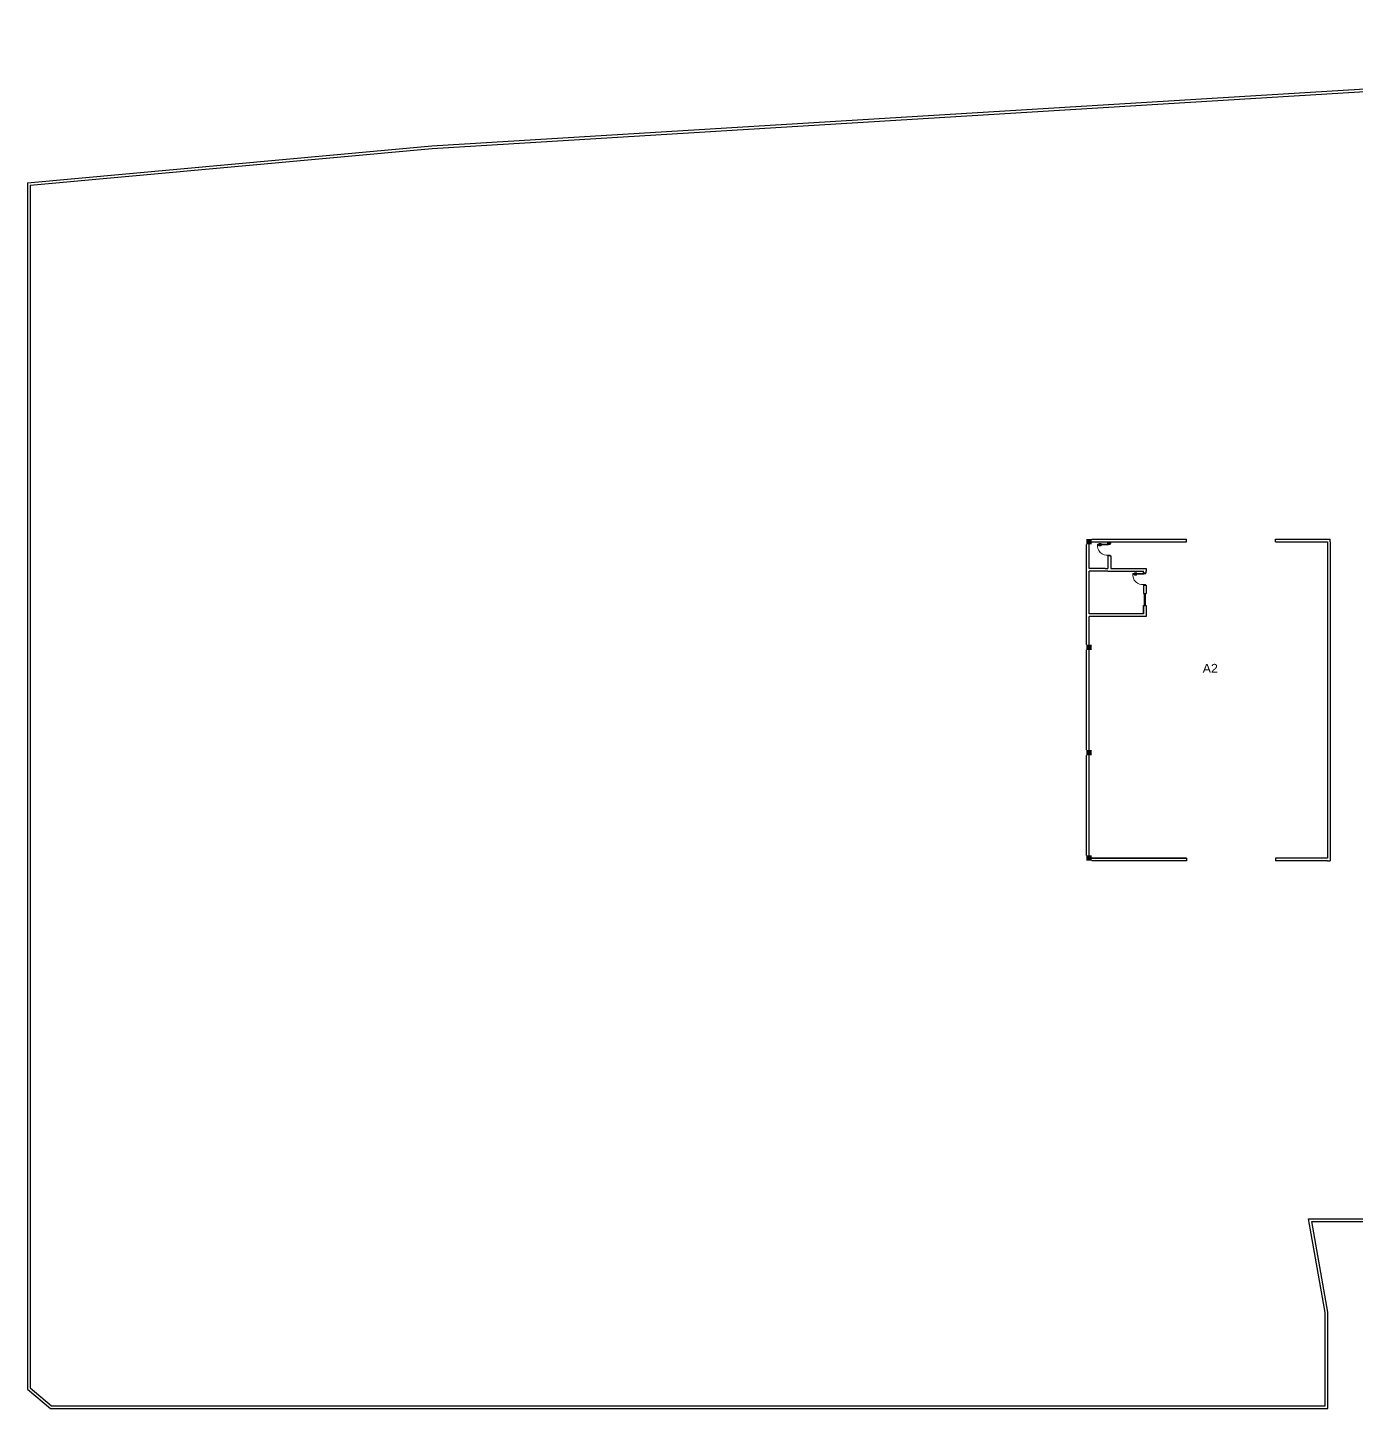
# Model space of a CAD drawing. Header units: inches. Extents: x 690793850 to 3471233902, y 1044954437 to 2780428972.
# Drawn here: x 1735776975 to 1735851666, y 1045012832 to 1045090441 of the extents above; entities that cross this region are included whole.
import ezdxf

# ---------------------------------------------------------------- set-up
doc = ezdxf.new("R2010")
doc.units = ezdxf.units.IN
doc.header["$MEASUREMENT"] = 0
for name, color, linetype, lineweight in [('A-DETL-GENF', 92, 'Continuous', 13), ('A-DOOR', 31, 'Continuous', 13), ('A-WALL', 113, 'Continuous', 13)]:
    doc.layers.add(name, color=color, linetype=linetype, lineweight=lineweight)
doc.styles.get("Standard").update_dxf_attribs({"font": 'arial.ttf'})

# ---------------------------------------------------------------- blocks, each defined once
blk = doc.blocks.new('D3')
at = {"layer": 'A-DETL-GENF'}
for p, q in [((-595, 13), (-633, 13)), ((-633, 13), (-633, 0)), ((-633, 0), (-595, 0)), ((-598, 0), (-630, 0)), ((-630, 0), (-630, -32)), ((-598, -32), (-598, 0)), ((-513, 13), (-595, 13)), ((-595, 13), (-595, 1)), ((-595, 0), (-595, 13)), ((-595, 1), (-524, 1)), ((-524, 1), (-513, 13)), ((-524, 1), (-524, -6)), ((-513, -6), (-513, 13)), ((-665, -32), (-671, -38)), ((-671, -38), (-557, -38)), ((-671, -78), (-665, -84)), ((-557, -78), (-671, -78)), ((-563, -32), (-665, -32)), ((-665, -84), (-563, -84)), ((-595, -116), (-633, -116)), ((-633, -116), (-633, -129)), ((-633, -129), (-595, -129)), ((-630, -32), (-598, -32)), ((-598, -84), (-630, -84)), ((-630, -84), (-630, -116)), ((-630, -116), (-598, -116)), ((-598, -116), (-598, -84)), ((-595, -129), (-595, -116)), ((-524, -117), (-595, -117)), ((-595, -117), (-595, -129)), ((-595, -129), (-513, -129)), ((-557, -38), (-563, -32)), ((-563, -84), (-557, -78)), ((-524, -6), (-513, -6)), ((-513, -110), (-524, -110)), ((-524, -110), (-524, -117)), ((-524, -117), (-513, -129)), ((-513, -129), (-513, -110))]:
    blk.add_line(p, q, dxfattribs=at)
at = {"layer": 'A-DOOR', "lineweight": 18}
for p, q in [((-100, 0), (-100, -35)), ((0, 0), (-100, 0)), ((0, 0), (0, -45)), ((0, -45), (0, 0)), ((-100, -38), (-714, -38)), ((-714, -38), (-714, -78)), ((-714, -78), (-100, -78)), ((-100, -35), (-57, -35)), ((-100, -78), (-100, -38)), ((-57, -655), (-100, -655)), ((-100, -655), (-100, -690)), ((-100, -690), (0, -690)), ((-57, -35), (-57, -45)), ((-57, -45), (0, -45)), ((0, -645), (-57, -645)), ((-57, -645), (-57, -655)), ((0, -690), (0, -645)), ((0, -655), (0, -690))]:
    blk.add_line(p, q, dxfattribs=at)
at = {"layer": 'A-DOOR'}
blk.add_arc((-173, -111), 546, 172.30674, 277.69326, dxfattribs=at)

msp = doc.modelspace()

# ---------------------------------------------------------------- hatches: boundary and pattern name
at = {"true_color": 0xf8d731}
h = msp.add_hatch(color=40, dxfattribs=at)
h.dxf.hatch_style = 1
h.paths.add_polyline_path([(1735836794, 1045061691), (1735836494, 1045061691), (1735836494, 1045061391), (1735836794, 1045061391)])
h = msp.add_hatch(color=40, dxfattribs=at)
h.dxf.hatch_style = 1
h.paths.add_polyline_path([(1735836794, 1045055764), (1735836494, 1045055764), (1735836494, 1045055464), (1735836794, 1045055464)])
h = msp.add_hatch(color=40, dxfattribs=at)
h.dxf.hatch_style = 1
h.paths.add_polyline_path([(1735836794, 1045049838), (1735836494, 1045049838), (1735836494, 1045049538), (1735836794, 1045049538)])
h = msp.add_hatch(color=40, dxfattribs=at)
h.dxf.hatch_style = 1
h.paths.add_polyline_path([(1735836794, 1045043911), (1735836494, 1045043911), (1735836494, 1045043611), (1735836794, 1045043611)])

# ---------------------------------------------------------------- linework, layer by layer
for p, q in [((1735799704, 1045083791), (1735908203, 1045090441)), ((1735799716, 1045083642), (1735908078, 1045090283)), ((1735776975, 1045081721), (1735799704, 1045083791)), ((1735777125, 1045081584), (1735799716, 1045083642)), ((1735776975, 1045081721), (1735776975, 1045013921)), ((1735777125, 1045081584), (1735777125, 1045013991)), ((1735836494, 1045055764), (1735836494, 1045061391)), ((1735836644, 1045060041), (1735836644, 1045061391)), ((1735836794, 1045061691), (1735842124, 1045061691)), ((1735836794, 1045061541), (1735837554, 1045061541)), ((1735836794, 1045061541), (1735837554, 1045061541)), ((1735836794, 1045061541), (1735837554, 1045061541)), ((1735836794, 1045061541), (1735837554, 1045061541)), ((1735837554, 1045061541), (1735837704, 1045061541)), ((1735837704, 1045061541), (1735837854, 1045061541)), ((1735837704, 1045061441), (1735837704, 1045061541)), ((1735837854, 1045061441), (1735837704, 1045061441)), ((1735837829, 1045061441), (1735837854, 1045061441)), ((1735837854, 1045061541), (1735842124, 1045061541)), ((1735837854, 1045061541), (1735839844, 1045061541)), ((1735837854, 1045061541), (1735842124, 1045061541)), ((1735837854, 1045061441), (1735837854, 1045061541)), ((1735842124, 1045061541), (1735842124, 1045061691)), ((1735847124, 1045061691), (1735850044, 1045061691)), ((1735847124, 1045061541), (1735847124, 1045061691)), ((1735847124, 1045061541), (1735850044, 1045061541)), ((1735850044, 1045061691), (1735850194, 1045061691)), ((1735850044, 1045061541), (1735850044, 1045043761)), ((1735850194, 1045061541), (1735850194, 1045061691)), ((1735850194, 1045061541), (1735850194, 1045043761)), ((1735837704, 1045060751), (1735837704, 1045060041)), ((1735837729, 1045060751), (1735837704, 1045060751)), ((1735837829, 1045060751), (1735837854, 1045060751)), ((1735837854, 1045060751), (1735837854, 1045060041)), ((1735837554, 1045060041), (1735836644, 1045060041)), ((1735836644, 1045057491), (1735836644, 1045059891)), ((1735837704, 1045059891), (1735836644, 1045059891)), ((1735837554, 1045060041), (1735837704, 1045060041)), ((1735837704, 1045059891), (1735839694, 1045059891)), ((1735837854, 1045060041), (1735839844, 1045060041)), ((1735839694, 1045059891), (1735839719, 1045059891)), ((1735839694, 1045059791), (1735839694, 1045059891)), ((1735839719, 1045059791), (1735839694, 1045059791)), ((1735839819, 1045059891), (1735839844, 1045059891)), ((1735839819, 1045059791), (1735839844, 1045059791)), ((1735839844, 1045059791), (1735839819, 1045059791)), ((1735839844, 1045060041), (1735839844, 1045059891)), ((1735839844, 1045059791), (1735839844, 1045059891)), ((1735839694, 1045059101), (1735839694, 1045058631)), ((1735839694, 1045059101), (1735839694, 1045058631)), ((1735839719, 1045059101), (1735839694, 1045059101)), ((1735839694, 1045059101), (1735839844, 1045059101)), ((1735839844, 1045059101), (1735839844, 1045058631)), ((1735839694, 1045058631), (1735839844, 1045058631)), ((1735839744, 1045058631), (1735839744, 1045058061)), ((1735839794, 1045058631), (1735839794, 1045058061)), ((1735839694, 1045057491), (1735836644, 1045057491)), ((1735836644, 1045055764), (1735836644, 1045057341)), ((1735839844, 1045057341), (1735836644, 1045057341)), ((1735839694, 1045057961), (1735839694, 1045057491)), ((1735839694, 1045057491), (1735839694, 1045057961)), ((1735839694, 1045057961), (1735839844, 1045057961)), ((1735839744, 1045058061), (1735839744, 1045057961)), ((1735839794, 1045058061), (1735839794, 1045057961)), ((1735839844, 1045057961), (1735839844, 1045057341)), ((1735836494, 1045049838), (1735836494, 1045055464)), ((1735836644, 1045049838), (1735836644, 1045055464)), ((1735836494, 1045043911), (1735836494, 1045049538)), ((1735836644, 1045043911), (1735836644, 1045049538)), ((1735842124, 1045043761), (1735836794, 1045043761)), ((1735836794, 1045043761), (1735842124, 1045043761)), ((1735842124, 1045043611), (1735836794, 1045043611)), ((1735842124, 1045043761), (1735842124, 1045043611)), ((1735850044, 1045043761), (1735847124, 1045043761)), ((1735847124, 1045043761), (1735847124, 1045043611)), ((1735850044, 1045043611), (1735847124, 1045043611)), ((1735850044, 1045043611), (1735850194, 1045043611)), ((1735850194, 1045043761), (1735850194, 1045043611)), ((1735848981, 1045023493), (1735901156, 1045023493)), ((1735849920, 1045018220), (1735848981, 1045023493)), ((1735850068, 1045018246), (1735849160, 1045023343)), ((1735849160, 1045023343), (1735901169, 1045023343)), ((1735849918, 1045012982), (1735849918, 1045018246)), ((1735850068, 1045012832), (1735850068, 1045018246)), ((1735776975, 1045013921), (1735778264, 1045012832)), ((1735777125, 1045013991), (1735778319, 1045012982)), ((1735778264, 1045012832), (1735850068, 1045012832)), ((1735778319, 1045012982), (1735849918, 1045012982))]:
    msp.add_line(p, q)

# ---------------------------------------------------------------- block references
at = {"layer": 'A-WALL'}
for p in [(1735837829, 1045061441), (1735839819, 1045059791)]:
    msp.add_blockref('D3', p, dxfattribs=at)

# ---------------------------------------------------------------- texts
at = {"insert": (1735843026, 1045054678), "char_height": 500, "attachment_point": 1}
msp.add_mtext_dynamic_manual_height_columns('A2', width=5221.54, gutter_width=12.5, heights=[-502], dxfattribs=at)

doc.saveas('drawing.dxf')
